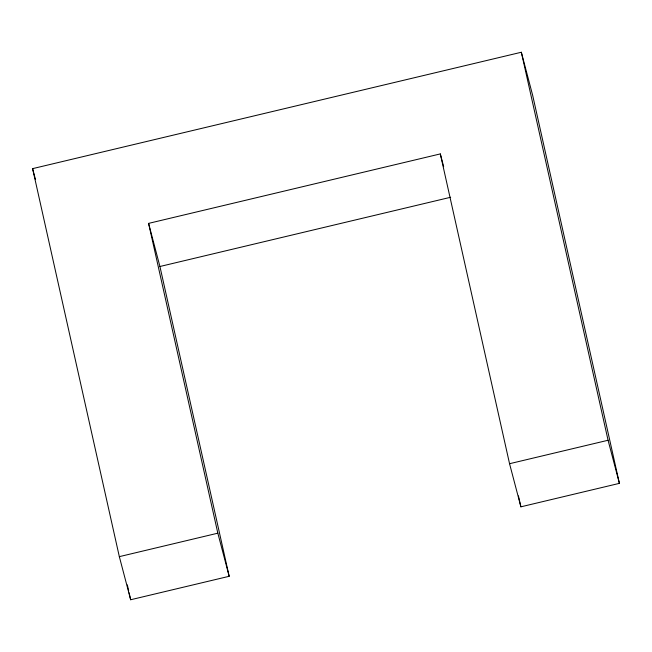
<?xml version="1.0" encoding="UTF-8"?>
<svg xmlns="http://www.w3.org/2000/svg" width="652" height="652" viewBox="0 0 652 652"><rect width="100%" height="100%" fill="white"/><g stroke="black" fill="none" stroke-linecap="round" stroke-linejoin="round"><path stroke-width="0.98" d="M32.6 168.64L521.339 52.25L532.668 95.355L619.4 483.36L520.891 506.824L509.554 463.711L440.312 153.913L148.591 223.383L217.841 533.181L229.17 576.295L130.661 599.75L119.332 556.645L32.6 168.64L35.436 179.414M148.591 223.383L159.927 266.497L450.654 197.263M119.332 556.645L217.841 533.181M509.554 463.711L608.072 440.255L619.4 483.36M440.312 153.913L443.653 166.651M521.339 52.25L608.072 440.255M518.446 495.903L520.891 506.824M159.927 266.497L229.17 576.295M127.336 584.868L128.664 590.826M129.104 592.807L130.661 599.75"/></g></svg>
